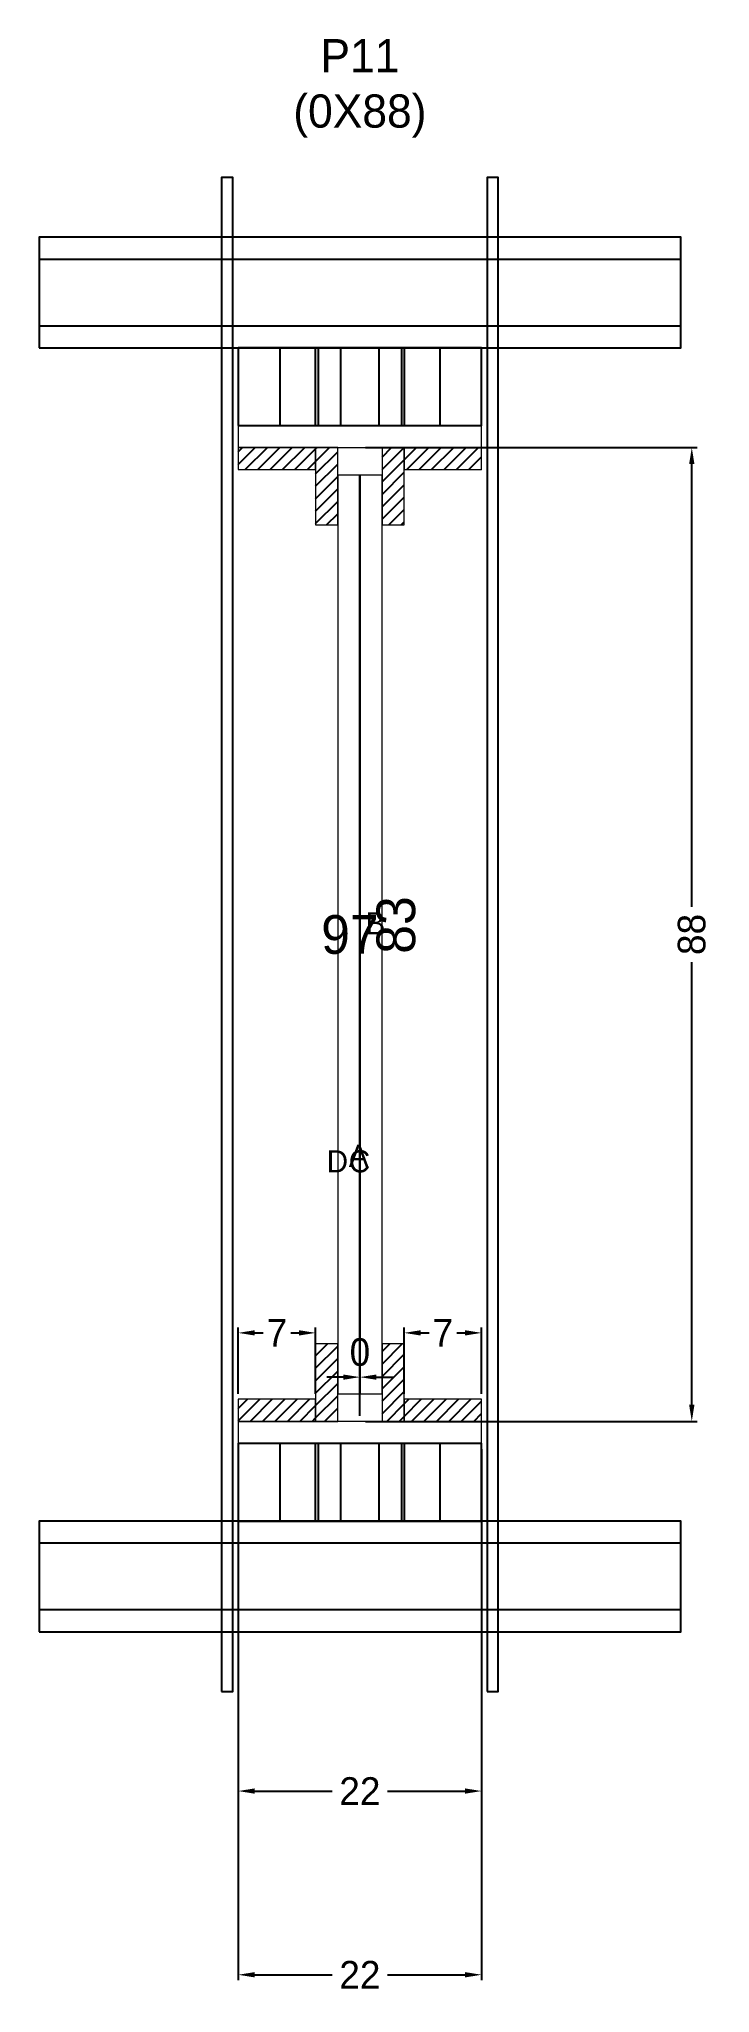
# Model space of a CAD drawing. Header units: centimetres. Extents: x -58 to 63, y -51 to 302.
import ezdxf

# ---------------------------------------------------------------- set-up
doc = ezdxf.new("R2010")
doc.units = ezdxf.units.CM
for name, color, linetype in [('CHAPA', 140, 'Continuous'), ('COTA', 241, 'Continuous'), ('Hachura', 251, 'Continuous'), ('Madeira', 30, 'Continuous'), ('NOMENCLATURA', 7, 'Continuous'), ('Painéis', 200, 'Continuous'), ('Perfil Metálico', 150, 'Continuous'), ('SARRAFO', 251, 'Continuous'), ('TEXTO_GERAL', 7, 'Continuous')]:
    doc.layers.add(name, color=color, linetype=linetype)
doc.dimstyles.new('cotax2', dxfattribs={"dimtxt": 2.5, "dimasz": 1.5, "dimexe": 0.5, "dimexo": 0.5, "dimgap": 0.5, "dimtad": 1, "dimcen": 2.5, "dimazin": 3, "dimtfac": 1, "dimtmove": 0, "dimatfit": 3})
pattern_1 = [(45, (0, 0), (-1.122532, 1.122532), [])]

# ---------------------------------------------------------------- blocks, each defined once
blk = doc.blocks.new('_CLOSEDFILLED')
at = {"color": 0, "linetype": 'BYBLOCK'}
blk.add_solid([(-1, 0.16), (0, 0), (-1, -0.16)], dxfattribs=at)
blk = doc.blocks.new('*D1')
for p, q in [((-22, 47), (-22, -49)), ((22, 47), (22, -49)), ((-19, -48), (-5, -48)), ((5, -48), (19, -48))]:
    blk.add_line(p, q)
at = {"layer": 'Defpoints'}
for p in [(-22, 48), (22, 48), (-22, -48)]:
    blk.add_point(p, dxfattribs=at)
at = {"layer": 'COTA', "xscale": 3, "yscale": 3, "rotation": 180}
blk.add_blockref('_CLOSEDFILLED', (-22, -48), dxfattribs=at)
at = {"layer": 'COTA', "xscale": 3, "yscale": 3}
blk.add_blockref('_CLOSEDFILLED', (22, -48), dxfattribs=at)
at = {"layer": 'COTA', "insert": (0, -48), "char_height": 5, "attachment_point": 5}
blk.add_mtext('22', dxfattribs=at)
blk = doc.blocks.new('*D2')
for p, q in [((0, 53), (0, 61)), ((0, 53), (0, 61)), ((-3, 60), (-6, 60)), ((0, 60), (0, 60)), ((3, 60), (6, 60))]:
    blk.add_line(p, q)
at = {"layer": 'Defpoints'}
for p in [(0, 60), (0, 52), (0, 52)]:
    blk.add_point(p, dxfattribs=at)
at = {"layer": 'COTA', "xscale": 3, "yscale": 3}
blk.add_blockref('_CLOSEDFILLED', (0, 60), dxfattribs=at)
at = {"layer": 'COTA', "xscale": 3, "yscale": 3, "rotation": 180}
blk.add_blockref('_CLOSEDFILLED', (0, 60), dxfattribs=at)
at = {"layer": 'COTA', "insert": (0, 64.5), "char_height": 5, "attachment_point": 5}
blk.add_mtext('0', dxfattribs=at)
blk = doc.blocks.new('*D3')
for p, q in [((1, 228), (61, 228)), ((60, 145), (60, 225)), ((60, 55), (60, 135)), ((1, 52), (61, 52))]:
    blk.add_line(p, q)
at = {"layer": 'Defpoints'}
for p in [(0, 228), (0, 52), (60, 52)]:
    blk.add_point(p, dxfattribs=at)
at = {"layer": 'COTA', "xscale": 3, "yscale": 3}
for p, rotation in [((60, 228), 90), ((60, 52), -90.00000000000001)]:
    blk.add_blockref('_CLOSEDFILLED', p, dxfattribs=dict(at, rotation=rotation))
at = {"layer": 'COTA', "insert": (60, 140), "char_height": 5, "attachment_point": 5, "rotation": 90}
blk.add_mtext('88', dxfattribs=at)
blk = doc.blocks.new('*D4')
for p, q in [((-22, 57), (-22, 69)), ((-19, 68), (-17.5, 68)), ((-12.5, 68), (-11, 68)), ((-8, 57), (-8, 69))]:
    blk.add_line(p, q)
at = {"layer": 'Defpoints'}
for p in [(-22, 68), (-22, 56), (-8, 56)]:
    blk.add_point(p, dxfattribs=at)
at = {"layer": 'COTA', "xscale": 3, "yscale": 3, "rotation": 180}
blk.add_blockref('_CLOSEDFILLED', (-22, 68), dxfattribs=at)
at = {"layer": 'COTA', "xscale": 3, "yscale": 3}
blk.add_blockref('_CLOSEDFILLED', (-8, 68), dxfattribs=at)
at = {"layer": 'COTA', "insert": (-15, 68), "char_height": 5, "attachment_point": 5}
blk.add_mtext('7', dxfattribs=at)
blk = doc.blocks.new('*D5')
for p, q in [((8, 57), (8, 69)), ((11, 68), (12.5, 68)), ((17.5, 68), (19, 68)), ((22, 57), (22, 69))]:
    blk.add_line(p, q)
at = {"layer": 'Defpoints'}
for p in [(8, 68), (8, 56), (22, 56)]:
    blk.add_point(p, dxfattribs=at)
at = {"layer": 'COTA', "xscale": 3, "yscale": 3, "rotation": 180}
blk.add_blockref('_CLOSEDFILLED', (8, 68), dxfattribs=at)
at = {"layer": 'COTA', "xscale": 3, "yscale": 3}
blk.add_blockref('_CLOSEDFILLED', (22, 68), dxfattribs=at)
at = {"layer": 'COTA', "insert": (15, 68), "char_height": 5, "attachment_point": 5}
blk.add_mtext('7', dxfattribs=at)
blk = doc.blocks.new('*D6')
for p, q in [((-22, 14.2), (-22, -15.8)), ((22, 14.2), (22, -15.8)), ((-19, -14.8), (-5, -14.8)), ((5, -14.8), (19, -14.8))]:
    blk.add_line(p, q)
at = {"layer": 'Defpoints'}
for p in [(-22, 15.2), (22, 15.2), (-22, -14.8)]:
    blk.add_point(p, dxfattribs=at)
at = {"layer": 'COTA', "xscale": 3, "yscale": 3, "rotation": 180}
blk.add_blockref('_CLOSEDFILLED', (-22, -14.8), dxfattribs=at)
at = {"layer": 'COTA', "xscale": 3, "yscale": 3}
blk.add_blockref('_CLOSEDFILLED', (22, -14.8), dxfattribs=at)
at = {"layer": 'COTA', "insert": (0, -14.8), "char_height": 5, "attachment_point": 5}
blk.add_mtext('22', dxfattribs=at)

msp = doc.modelspace()

# ---------------------------------------------------------------- hatches: boundary and pattern name
at = {"layer": 'Hachura'}
h = msp.add_hatch(dxfattribs=at)
h.set_pattern_fill('ANSI31')
h.set_pattern_definition(pattern_1)
h.paths.add_polyline_path([(-22, 224), (-8, 224), (-8, 228), (-22, 228)])
h = msp.add_hatch(dxfattribs=at)
h.set_pattern_fill('ANSI31')
h.set_pattern_definition(pattern_1)
h.paths.add_polyline_path([(-8, 214), (-4, 214), (-4, 228), (-8, 228)])
h = msp.add_hatch(dxfattribs=at)
h.set_pattern_fill('ANSI31')
h.set_pattern_definition(pattern_1)
h.paths.add_polyline_path([(4, 214), (8, 214), (8, 228), (4, 228)])
h = msp.add_hatch(dxfattribs=at)
h.set_pattern_fill('ANSI31')
h.set_pattern_definition(pattern_1)
h.paths.add_polyline_path([(8, 224), (22, 224), (22, 228), (8, 228)])
h = msp.add_hatch(dxfattribs=at)
h.set_pattern_fill('ANSI31')
h.set_pattern_definition(pattern_1)
h.paths.add_polyline_path([(-8, 52), (-4, 52), (-4, 66), (-8, 66)])
h = msp.add_hatch(dxfattribs=at)
h.set_pattern_fill('ANSI31')
h.set_pattern_definition(pattern_1)
h.paths.add_polyline_path([(4, 52), (8, 52), (8, 66), (4, 66)])
h = msp.add_hatch(dxfattribs=at)
h.set_pattern_fill('ANSI31')
h.set_pattern_definition(pattern_1)
h.paths.add_polyline_path([(-22, 52), (-8, 52), (-8, 56), (-22, 56)])
h = msp.add_hatch(dxfattribs=at)
h.set_pattern_fill('ANSI31')
h.set_pattern_definition(pattern_1)
h.paths.add_polyline_path([(8, 52), (22, 52), (22, 56), (8, 56)])

# ---------------------------------------------------------------- linework, layer by layer
at = {"layer": 'CHAPA', "lineweight": 18}
for points in [[(-22, 228), (22, 228), (22, 232), (-22, 232)], [(-22, 228), (22, 228), (22, 232), (-22, 232)], [(-4, 57), (0, 57), (0, 223), (-4, 223)], [(-4, 57), (0, 57), (0, 223), (-4, 223)], [(0, 57), (4, 57), (4, 223), (0, 223)], [(0, 57), (4, 57), (4, 223), (0, 223)], [(-22, 48), (22, 48), (22, 52), (-22, 52)], [(-22, 48), (22, 48), (22, 52), (-22, 52)]]:
    msp.add_lwpolyline(points, close=True, dxfattribs=at)
at = {"layer": 'Hachura'}
for points in [[(-25, 3.2), (-23, 3.2), (-23, 276.8), (-25, 276.8)], [(23, 3.2), (25, 3.2), (25, 276.8), (23, 276.8)]]:
    msp.add_lwpolyline(points, close=True, dxfattribs=at)
at = {"layer": 'Madeira', "color": 126}
for points in [[(-22, 232), (22, 232), (22, 246), (-22, 246)], [(-22, 232), (-8, 232), (-8, 246), (-22, 246)], [(-14.5, 232), (-7.5, 232), (-7.5, 246), (-14.5, 246)], [(-3.5, 232), (3.5, 232), (3.5, 246), (-3.5, 246)], [(7.5, 232), (14.5, 232), (14.5, 246), (7.5, 246)], [(8, 232), (22, 232), (22, 246), (8, 246)], [(-22, 34), (22, 34), (22, 48), (-22, 48)], [(-22, 34), (-8, 34), (-8, 48), (-22, 48)], [(-14.5, 34), (-7.5, 34), (-7.5, 48), (-14.5, 48)], [(-3.5, 34), (3.5, 34), (3.5, 48), (-3.5, 48)], [(7.5, 34), (14.5, 34), (14.5, 48), (7.5, 48)], [(8, 34), (22, 34), (22, 48), (8, 48)]]:
    msp.add_lwpolyline(points, close=True, dxfattribs=at)
at = {"layer": 'Painéis'}
msp.add_lwpolyline([(0, 57), (0, 57), (0, 223), (0, 223)], close=True, dxfattribs=at)
at = {"layer": 'Perfil Metálico', "color": 224}
for points in [[(-58, 246), (58, 246), (58, 266), (-58, 266)], [(-58, 250), (58, 250), (58, 262), (-58, 262)], [(-58, 14), (58, 14), (58, 34), (-58, 34)], [(-58, 18), (58, 18), (58, 30), (-58, 30)]]:
    msp.add_lwpolyline(points, close=True, dxfattribs=at)
at = {"layer": 'SARRAFO', "color": 251, "lineweight": 13}
for points in [[(-22, 224), (-8, 224), (-8, 228), (-22, 228)], [(-8, 214), (-4, 214), (-4, 228), (-8, 228)], [(4, 214), (8, 214), (8, 228), (4, 228)], [(8, 224), (22, 224), (22, 228), (8, 228)], [(-8, 52), (-4, 52), (-4, 66), (-8, 66)], [(4, 52), (8, 52), (8, 66), (4, 66)], [(-22, 52), (-8, 52), (-8, 56), (-22, 56)], [(8, 52), (22, 52), (22, 56), (8, 56)]]:
    msp.add_lwpolyline(points, close=True, dxfattribs=at)

# ---------------------------------------------------------------- texts
at = {"layer": 'COTA'}
msp.add_text('83', height=7, rotation=90, dxfattribs=at).set_placement((10, 136.5))
msp.add_text('97', height=7, dxfattribs=at).set_placement((-7, 136.5))
at = {"layer": 'NOMENCLATURA', "insert": (0, 284), "char_height": 6, "attachment_point": 8}
msp.add_mtext('P11\\P(0X88)', dxfattribs=at)
at = {"layer": 'TEXTO_GERAL'}
for s, p in [('B', (1, 140)), ('D', (-6, 97)), ('A', (-2, 98)), ('C', (-2, 97))]:
    msp.add_text(s, height=4, dxfattribs=at).set_placement(p)

# ---------------------------------------------------------------- dimensions: what is measured, and where the dimension line sits
at = {"layer": 'COTA'}
dim = msp.add_linear_dim(base=(60, 52), p1=(0, 52), p2=(0, 228), angle=90, dimstyle='cotax2', dxfattribs=at)
dim.commit()
dim.dimension.update_dxf_attribs({"geometry": '*D3', "text_midpoint": (60, 140)})
for base, p1, p2, picture, middle in [((-22, 68), (-22, 56), (-8, 56), '*D4', (-15, 68)), ((8, 68), (8, 56), (22, 56), '*D5', (15, 68)), ((0, 60), (0, 52), (0, 52), '*D2', (0, 64.5)), ((-22, -48), (-22, 48), (22, 48), '*D1', (0, -48)), ((-22, -14.8), (-22, 15.2), (22, 15.2), '*D6', (0, -14.8))]:
    dim = msp.add_linear_dim(base=base, p1=p1, p2=p2, dimstyle='cotax2', dxfattribs=at)
    dim.commit()
    dim.dimension.update_dxf_attribs({"geometry": picture, "text_midpoint": middle})

doc.saveas('drawing.dxf')
